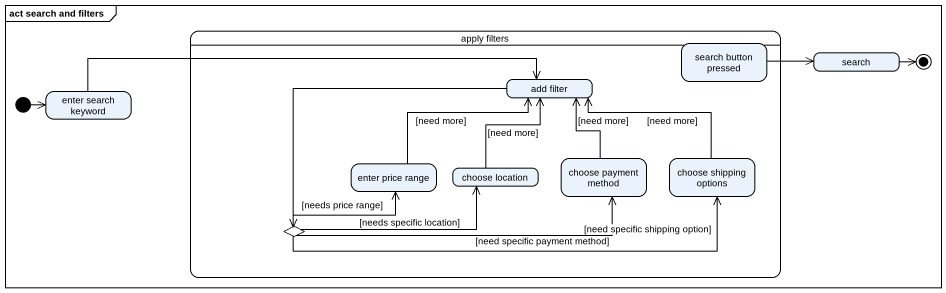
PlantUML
@startuml
mainframe act search and filters
hide empty description
state "apply filters" as apply_filters {
  state "add filter" as add_filter
  state "search button pressed" as search_button_pressed
  state "enter price range" as enter_price_range
  state "choose location" as choose_location
  state "choose payment method" as choose_payment_method
  state "choose shipping options" as choose_shipping_options
  state choice1 <<choice>>
}
state search
state "enter search keyword" as enter_search_keyword
[*] -right-> enter_search_keyword
add_filter -left-> choice1
search_button_pressed -right-> search
enter_search_keyword -right-> add_filter
enter_price_range -right-> add_filter : [need more]
choose_location -up-> add_filter : [need more]
choose_payment_method -up-> add_filter : [need more]
choose_shipping_options -left-> add_filter : [need more]
choice1 -right-> enter_price_range : [needs price range]
choice1 -right-> choose_location : [needs specific location]
choice1 -right-> choose_payment_method : [need specific payment method]
choice1 -right-> choose_shipping_options : [need specific shipping option]
search -right-> [*]
@enduml
